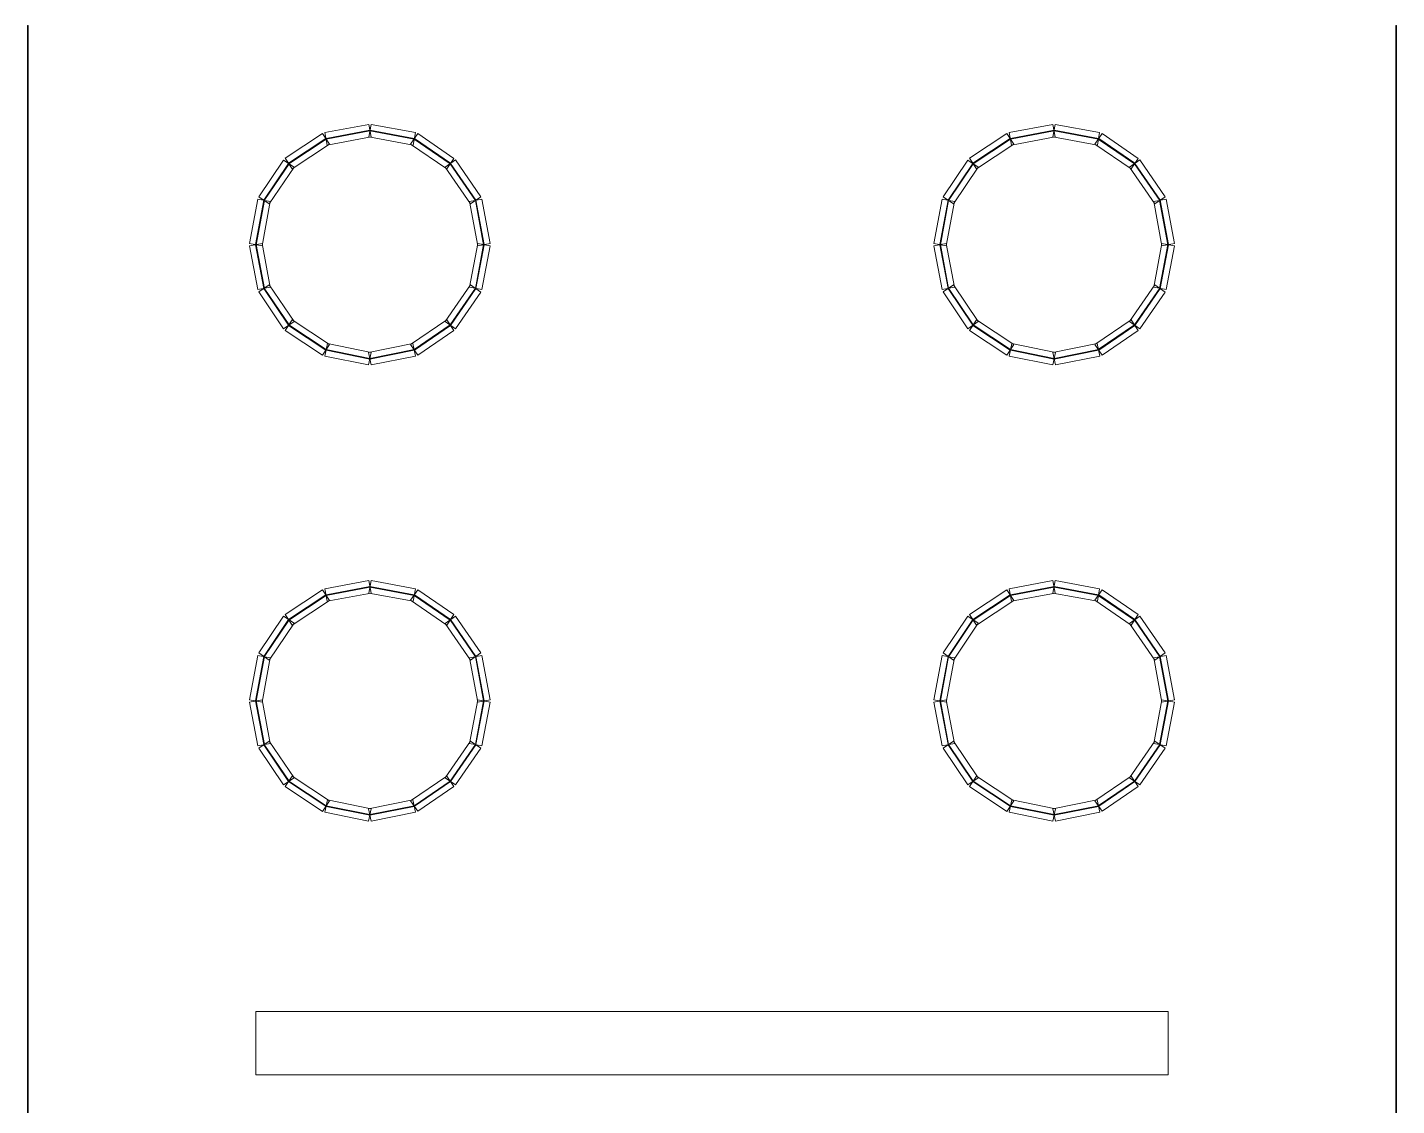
# Model space of a CAD drawing. Header units: millimetres. Extents: x -200 to 200, y -162 to 219.
# Drawn here: x -85.7 to -28.6, y -116.9 to -71.9 of the extents above; entities that cross this region are included whole.
import ezdxf

# ---------------------------------------------------------------- set-up
doc = ezdxf.new("R2010")
doc.units = ezdxf.units.MM
doc.header["$MEASUREMENT"] = 0

msp = doc.modelspace()

# ---------------------------------------------------------------- linework, layer by layer
at = {"color": 1, "lineweight": 5}
for points in [[(-85.7218, -71.7942), (-85.7218, -71.7942), (-85.6954, -71.7942), (-85.6954, -71.7942), (-85.6954, -71.7942), (-85.6954, -71.7942), (-85.6954, -156.7622), (-85.6954, -156.7622), (-85.6954, -156.7622), (-85.6954, -156.7622), (-85.7218, -156.7622), (-85.7218, -156.7622), (-85.7218, -156.7622), (-85.7218, -156.7622), (-85.7218, -71.7942), (-85.7218, -71.7942)], [(-28.5828, -71.7942), (-28.5828, -71.7942), (-28.5563, -71.7942), (-28.5563, -71.7942), (-28.5563, -71.7942), (-28.5563, -71.7942), (-28.5563, -156.7622), (-28.5563, -156.7622), (-28.5563, -156.7622), (-28.5563, -156.7622), (-28.5828, -156.7622), (-28.5828, -156.7622), (-28.5828, -156.7622), (-28.5828, -156.7622), (-28.5828, -71.7942), (-28.5828, -71.7942)]]:
    msp.add_open_spline(points, degree=3, knots=[0, 0, 0, 0, 0.25, 0.25, 0.25, 0.25, 0.5, 0.5, 0.5, 0.5, 0.75, 0.75, 0.75, 0.75, 1, 1, 1, 1], dxfattribs=at)
at = {"color": 4, "lineweight": 5}
for points in [[(-71.4728, -75.9255), (-71.4728, -75.9255), (-71.3749, -76.4454), (-71.3749, -76.4454), (-71.3749, -76.4454), (-71.3749, -76.4454), (-73.2001, -76.7893), (-73.2001, -76.7893), (-73.2001, -76.7893), (-73.2001, -76.7893), (-73.2981, -76.2694), (-73.2981, -76.2694), (-73.2981, -76.2694), (-73.2981, -76.2694), (-71.4728, -75.9255), (-71.4728, -75.9255)], [(-69.5238, -76.2693), (-69.5238, -76.2693), (-69.6204, -76.7895), (-69.6204, -76.7895), (-69.6204, -76.7895), (-69.6204, -76.7895), (-71.4721, -76.4456), (-71.4721, -76.4456), (-71.4721, -76.4456), (-71.4721, -76.4456), (-71.3755, -75.9254), (-71.3755, -75.9254), (-71.3755, -75.9254), (-71.3755, -75.9254), (-69.5238, -76.2693), (-69.5238, -76.2693)], [(-42.9033, -75.9255), (-42.9033, -75.9255), (-42.8053, -76.4454), (-42.8053, -76.4454), (-42.8053, -76.4454), (-42.8053, -76.4454), (-44.6306, -76.7893), (-44.6306, -76.7893), (-44.6306, -76.7893), (-44.6306, -76.7893), (-44.7286, -76.2694), (-44.7286, -76.2694), (-44.7286, -76.2694), (-44.7286, -76.2694), (-42.9033, -75.9255), (-42.9033, -75.9255)], [(-40.9543, -76.2693), (-40.9543, -76.2693), (-41.0509, -76.7895), (-41.0509, -76.7895), (-41.0509, -76.7895), (-41.0509, -76.7895), (-42.9026, -76.4456), (-42.9026, -76.4456), (-42.9026, -76.4456), (-42.9026, -76.4456), (-42.806, -75.9254), (-42.806, -75.9254), (-42.806, -75.9254), (-42.806, -75.9254), (-40.9543, -76.2693), (-40.9543, -76.2693)], [(-73.395, -76.3087), (-73.395, -76.3087), (-73.1033, -76.7501), (-73.1033, -76.7501), (-73.1033, -76.7501), (-73.1033, -76.7501), (-74.664, -77.7817), (-74.664, -77.7817), (-74.664, -77.7817), (-74.664, -77.7817), (-74.9557, -77.3404), (-74.9557, -77.3404), (-74.9557, -77.3404), (-74.9557, -77.3404), (-73.395, -76.3087), (-73.395, -76.3087)], [(-73.2564, -76.5183), (-73.2564, -76.5183), (-73.2418, -76.5404), (-73.2418, -76.5404), (-73.2418, -76.5404), (-73.2418, -76.5404), (-74.8026, -77.5721), (-74.8026, -77.5721), (-74.8026, -77.5721), (-74.8026, -77.5721), (-74.8172, -77.55), (-74.8172, -77.55), (-74.8172, -77.55), (-74.8172, -77.55), (-73.2564, -76.5183), (-73.2564, -76.5183)], [(-71.4263, -76.1725), (-71.4263, -76.1725), (-71.4214, -76.1985), (-71.4214, -76.1985), (-71.4214, -76.1985), (-71.4214, -76.1985), (-73.2467, -76.5424), (-73.2467, -76.5424), (-73.2467, -76.5424), (-73.2467, -76.5424), (-73.2516, -76.5164), (-73.2516, -76.5164), (-73.2516, -76.5164), (-73.2516, -76.5164), (-71.4263, -76.1725), (-71.4263, -76.1725)], [(-69.5697, -76.5164), (-69.5697, -76.5164), (-69.5745, -76.5424), (-69.5745, -76.5424), (-69.5745, -76.5424), (-69.5745, -76.5424), (-71.4263, -76.1985), (-71.4263, -76.1985), (-71.4263, -76.1985), (-71.4263, -76.1985), (-71.4214, -76.1725), (-71.4214, -76.1725), (-71.4214, -76.1725), (-71.4214, -76.1725), (-69.5697, -76.5164), (-69.5697, -76.5164)], [(-67.9149, -77.3427), (-67.9149, -77.3427), (-68.2137, -77.7794), (-68.2137, -77.7794), (-68.2137, -77.7794), (-68.2137, -77.7794), (-69.7215, -76.7477), (-69.7215, -76.7477), (-69.7215, -76.7477), (-69.7215, -76.7477), (-69.4227, -76.3111), (-69.4227, -76.3111), (-69.4227, -76.3111), (-69.4227, -76.3111), (-67.9149, -77.3427), (-67.9149, -77.3427)], [(-68.0568, -77.5501), (-68.0568, -77.5501), (-68.0717, -77.572), (-68.0717, -77.572), (-68.0717, -77.572), (-68.0717, -77.572), (-69.5796, -76.5403), (-69.5796, -76.5403), (-69.5796, -76.5403), (-69.5796, -76.5403), (-69.5646, -76.5185), (-69.5646, -76.5185), (-69.5646, -76.5185), (-69.5646, -76.5185), (-68.0568, -77.5501), (-68.0568, -77.5501)], [(-44.8255, -76.3087), (-44.8255, -76.3087), (-44.5337, -76.7501), (-44.5337, -76.7501), (-44.5337, -76.7501), (-44.5337, -76.7501), (-46.0945, -77.7817), (-46.0945, -77.7817), (-46.0945, -77.7817), (-46.0945, -77.7817), (-46.3862, -77.3404), (-46.3862, -77.3404), (-46.3862, -77.3404), (-46.3862, -77.3404), (-44.8255, -76.3087), (-44.8255, -76.3087)], [(-44.6869, -76.5183), (-44.6869, -76.5183), (-44.6723, -76.5404), (-44.6723, -76.5404), (-44.6723, -76.5404), (-44.6723, -76.5404), (-46.233, -77.5721), (-46.233, -77.5721), (-46.233, -77.5721), (-46.233, -77.5721), (-46.2476, -77.55), (-46.2476, -77.55), (-46.2476, -77.55), (-46.2476, -77.55), (-44.6869, -76.5183), (-44.6869, -76.5183)], [(-42.8568, -76.1725), (-42.8568, -76.1725), (-42.8519, -76.1985), (-42.8519, -76.1985), (-42.8519, -76.1985), (-42.8519, -76.1985), (-44.6771, -76.5424), (-44.6771, -76.5424), (-44.6771, -76.5424), (-44.6771, -76.5424), (-44.682, -76.5164), (-44.682, -76.5164), (-44.682, -76.5164), (-44.682, -76.5164), (-42.8568, -76.1725), (-42.8568, -76.1725)], [(-41.0002, -76.5164), (-41.0002, -76.5164), (-41.005, -76.5424), (-41.005, -76.5424), (-41.005, -76.5424), (-41.005, -76.5424), (-42.8567, -76.1985), (-42.8567, -76.1985), (-42.8567, -76.1985), (-42.8567, -76.1985), (-42.8519, -76.1725), (-42.8519, -76.1725), (-42.8519, -76.1725), (-42.8519, -76.1725), (-41.0002, -76.5164), (-41.0002, -76.5164)], [(-39.3454, -77.3427), (-39.3454, -77.3427), (-39.6441, -77.7794), (-39.6441, -77.7794), (-39.6441, -77.7794), (-39.6441, -77.7794), (-41.152, -76.7477), (-41.152, -76.7477), (-41.152, -76.7477), (-41.152, -76.7477), (-40.8532, -76.3111), (-40.8532, -76.3111), (-40.8532, -76.3111), (-40.8532, -76.3111), (-39.3454, -77.3427), (-39.3454, -77.3427)], [(-39.4873, -77.5501), (-39.4873, -77.5501), (-39.5022, -77.572), (-39.5022, -77.572), (-39.5022, -77.572), (-39.5022, -77.572), (-41.01, -76.5403), (-41.01, -76.5403), (-41.01, -76.5403), (-41.01, -76.5403), (-40.9951, -76.5185), (-40.9951, -76.5185), (-40.9951, -76.5185), (-40.9951, -76.5185), (-39.4873, -77.5501), (-39.4873, -77.5501)], [(-75.0294, -77.4134), (-75.0294, -77.4134), (-74.5903, -77.7087), (-74.5903, -77.7087), (-74.5903, -77.7087), (-74.5903, -77.7087), (-75.622, -79.243), (-75.622, -79.243), (-75.622, -79.243), (-75.622, -79.243), (-76.0611, -78.9477), (-76.0611, -78.9477), (-76.0611, -78.9477), (-76.0611, -78.9477), (-75.0294, -77.4134), (-75.0294, -77.4134)], [(-74.8208, -77.5537), (-74.8208, -77.5537), (-74.7989, -77.5684), (-74.7989, -77.5684), (-74.7989, -77.5684), (-74.7989, -77.5684), (-75.8306, -79.1027), (-75.8306, -79.1027), (-75.8306, -79.1027), (-75.8306, -79.1027), (-75.8525, -79.088), (-75.8525, -79.088), (-75.8525, -79.088), (-75.8525, -79.088), (-74.8208, -77.5537), (-74.8208, -77.5537)], [(-66.7884, -78.9452), (-66.7884, -78.9452), (-67.2239, -79.2455), (-67.2239, -79.2455), (-67.2239, -79.2455), (-67.2239, -79.2455), (-68.282, -77.7112), (-68.282, -77.7112), (-68.282, -77.7112), (-68.282, -77.7112), (-67.8465, -77.4109), (-67.8465, -77.4109), (-67.8465, -77.4109), (-67.8465, -77.4109), (-66.7884, -78.9452), (-66.7884, -78.9452)], [(-66.9953, -79.0878), (-66.9953, -79.0878), (-67.017, -79.1029), (-67.017, -79.1029), (-67.017, -79.1029), (-67.017, -79.1029), (-68.0752, -77.5686), (-68.0752, -77.5686), (-68.0752, -77.5686), (-68.0752, -77.5686), (-68.0534, -77.5535), (-68.0534, -77.5535), (-68.0534, -77.5535), (-68.0534, -77.5535), (-66.9953, -79.0878), (-66.9953, -79.0878)], [(-46.4598, -77.4134), (-46.4598, -77.4134), (-46.0208, -77.7087), (-46.0208, -77.7087), (-46.0208, -77.7087), (-46.0208, -77.7087), (-47.0525, -79.243), (-47.0525, -79.243), (-47.0525, -79.243), (-47.0525, -79.243), (-47.4915, -78.9477), (-47.4915, -78.9477), (-47.4915, -78.9477), (-47.4915, -78.9477), (-46.4598, -77.4134), (-46.4598, -77.4134)], [(-46.2513, -77.5537), (-46.2513, -77.5537), (-46.2294, -77.5684), (-46.2294, -77.5684), (-46.2294, -77.5684), (-46.2294, -77.5684), (-47.261, -79.1027), (-47.261, -79.1027), (-47.261, -79.1027), (-47.261, -79.1027), (-47.283, -79.088), (-47.283, -79.088), (-47.283, -79.088), (-47.283, -79.088), (-46.2513, -77.5537), (-46.2513, -77.5537)], [(-38.2188, -78.9452), (-38.2188, -78.9452), (-38.6544, -79.2455), (-38.6544, -79.2455), (-38.6544, -79.2455), (-38.6544, -79.2455), (-39.7125, -77.7112), (-39.7125, -77.7112), (-39.7125, -77.7112), (-39.7125, -77.7112), (-39.277, -77.4109), (-39.277, -77.4109), (-39.277, -77.4109), (-39.277, -77.4109), (-38.2188, -78.9452), (-38.2188, -78.9452)], [(-38.4257, -79.0878), (-38.4257, -79.0878), (-38.4475, -79.1029), (-38.4475, -79.1029), (-38.4475, -79.1029), (-38.4475, -79.1029), (-39.5056, -77.5686), (-39.5056, -77.5686), (-39.5056, -77.5686), (-39.5056, -77.5686), (-39.4839, -77.5535), (-39.4839, -77.5535), (-39.4839, -77.5535), (-39.4839, -77.5535), (-38.4257, -79.0878), (-38.4257, -79.0878)], [(-76.1016, -79.047), (-76.1016, -79.047), (-75.5815, -79.1436), (-75.5815, -79.1436), (-75.5815, -79.1436), (-75.5815, -79.1436), (-75.9254, -80.9954), (-75.9254, -80.9954), (-75.9254, -80.9954), (-75.9254, -80.9954), (-76.4455, -80.8988), (-76.4455, -80.8988), (-76.4455, -80.8988), (-76.4455, -80.8988), (-76.1016, -79.047), (-76.1016, -79.047)], [(-75.8545, -79.0929), (-75.8545, -79.0929), (-75.8285, -79.0978), (-75.8285, -79.0978), (-75.8285, -79.0978), (-75.8285, -79.0978), (-76.1724, -80.9495), (-76.1724, -80.9495), (-76.1724, -80.9495), (-76.1724, -80.9495), (-76.1984, -80.9447), (-76.1984, -80.9447), (-76.1984, -80.9447), (-76.1984, -80.9447), (-75.8545, -79.0929), (-75.8545, -79.0929)], [(-66.4022, -80.8988), (-66.4022, -80.8988), (-66.9223, -80.9954), (-66.9223, -80.9954), (-66.9223, -80.9954), (-66.9223, -80.9954), (-67.2662, -79.1436), (-67.2662, -79.1436), (-67.2662, -79.1436), (-67.2662, -79.1436), (-66.7461, -79.047), (-66.7461, -79.047), (-66.7461, -79.047), (-66.7461, -79.047), (-66.4022, -80.8988), (-66.4022, -80.8988)], [(-66.6493, -80.9447), (-66.6493, -80.9447), (-66.6753, -80.9495), (-66.6753, -80.9495), (-66.6753, -80.9495), (-66.6753, -80.9495), (-67.0192, -79.0978), (-67.0192, -79.0978), (-67.0192, -79.0978), (-67.0192, -79.0978), (-66.9931, -79.0929), (-66.9931, -79.0929), (-66.9931, -79.0929), (-66.9931, -79.0929), (-66.6493, -80.9447), (-66.6493, -80.9447)], [(-47.5321, -79.047), (-47.5321, -79.047), (-47.0119, -79.1436), (-47.0119, -79.1436), (-47.0119, -79.1436), (-47.0119, -79.1436), (-47.3558, -80.9954), (-47.3558, -80.9954), (-47.3558, -80.9954), (-47.3558, -80.9954), (-47.876, -80.8988), (-47.876, -80.8988), (-47.876, -80.8988), (-47.876, -80.8988), (-47.5321, -79.047), (-47.5321, -79.047)], [(-47.285, -79.0929), (-47.285, -79.0929), (-47.259, -79.0978), (-47.259, -79.0978), (-47.259, -79.0978), (-47.259, -79.0978), (-47.6029, -80.9495), (-47.6029, -80.9495), (-47.6029, -80.9495), (-47.6029, -80.9495), (-47.6289, -80.9447), (-47.6289, -80.9447), (-47.6289, -80.9447), (-47.6289, -80.9447), (-47.285, -79.0929), (-47.285, -79.0929)], [(-37.8326, -80.8988), (-37.8326, -80.8988), (-38.3528, -80.9954), (-38.3528, -80.9954), (-38.3528, -80.9954), (-38.3528, -80.9954), (-38.6967, -79.1436), (-38.6967, -79.1436), (-38.6967, -79.1436), (-38.6967, -79.1436), (-38.1765, -79.047), (-38.1765, -79.047), (-38.1765, -79.047), (-38.1765, -79.047), (-37.8326, -80.8988), (-37.8326, -80.8988)], [(-38.0797, -80.9447), (-38.0797, -80.9447), (-38.1057, -80.9495), (-38.1057, -80.9495), (-38.1057, -80.9495), (-38.1057, -80.9495), (-38.4496, -79.0978), (-38.4496, -79.0978), (-38.4496, -79.0978), (-38.4496, -79.0978), (-38.4236, -79.0929), (-38.4236, -79.0929), (-38.4236, -79.0929), (-38.4236, -79.0929), (-38.0797, -80.9447), (-38.0797, -80.9447)], [(-76.4454, -80.9961), (-76.4454, -80.9961), (-75.9255, -80.8981), (-75.9255, -80.8981), (-75.9255, -80.8981), (-75.9255, -80.8981), (-75.5816, -82.7234), (-75.5816, -82.7234), (-75.5816, -82.7234), (-75.5816, -82.7234), (-76.1015, -82.8213), (-76.1015, -82.8213), (-76.1015, -82.8213), (-76.1015, -82.8213), (-76.4454, -80.9961), (-76.4454, -80.9961)], [(-76.1984, -80.9495), (-76.1984, -80.9495), (-76.1724, -80.9446), (-76.1724, -80.9446), (-76.1724, -80.9446), (-76.1724, -80.9446), (-75.8285, -82.7699), (-75.8285, -82.7699), (-75.8285, -82.7699), (-75.8285, -82.7699), (-75.8545, -82.7748), (-75.8545, -82.7748), (-75.8545, -82.7748), (-75.8545, -82.7748), (-76.1984, -80.9495), (-76.1984, -80.9495)], [(-66.7462, -82.8213), (-66.7462, -82.8213), (-67.2661, -82.7234), (-67.2661, -82.7234), (-67.2661, -82.7234), (-67.2661, -82.7234), (-66.9222, -80.8981), (-66.9222, -80.8981), (-66.9222, -80.8981), (-66.9222, -80.8981), (-66.4023, -80.9961), (-66.4023, -80.9961), (-66.4023, -80.9961), (-66.4023, -80.9961), (-66.7462, -82.8213), (-66.7462, -82.8213)], [(-66.9932, -82.7748), (-66.9932, -82.7748), (-67.0191, -82.7699), (-67.0191, -82.7699), (-67.0191, -82.7699), (-67.0191, -82.7699), (-66.6753, -80.9446), (-66.6753, -80.9446), (-66.6753, -80.9446), (-66.6753, -80.9446), (-66.6493, -80.9495), (-66.6493, -80.9495), (-66.6493, -80.9495), (-66.6493, -80.9495), (-66.9932, -82.7748), (-66.9932, -82.7748)], [(-47.8759, -80.9961), (-47.8759, -80.9961), (-47.3559, -80.8981), (-47.3559, -80.8981), (-47.3559, -80.8981), (-47.3559, -80.8981), (-47.012, -82.7234), (-47.012, -82.7234), (-47.012, -82.7234), (-47.012, -82.7234), (-47.532, -82.8213), (-47.532, -82.8213), (-47.532, -82.8213), (-47.532, -82.8213), (-47.8759, -80.9961), (-47.8759, -80.9961)], [(-47.6289, -80.9495), (-47.6289, -80.9495), (-47.6029, -80.9446), (-47.6029, -80.9446), (-47.6029, -80.9446), (-47.6029, -80.9446), (-47.259, -82.7699), (-47.259, -82.7699), (-47.259, -82.7699), (-47.259, -82.7699), (-47.285, -82.7748), (-47.285, -82.7748), (-47.285, -82.7748), (-47.285, -82.7748), (-47.6289, -80.9495), (-47.6289, -80.9495)], [(-38.1766, -82.8213), (-38.1766, -82.8213), (-38.6966, -82.7234), (-38.6966, -82.7234), (-38.6966, -82.7234), (-38.6966, -82.7234), (-38.3527, -80.8981), (-38.3527, -80.8981), (-38.3527, -80.8981), (-38.3527, -80.8981), (-37.8328, -80.9961), (-37.8328, -80.9961), (-37.8328, -80.9961), (-37.8328, -80.9961), (-38.1766, -82.8213), (-38.1766, -82.8213)], [(-38.4236, -82.7748), (-38.4236, -82.7748), (-38.4496, -82.7699), (-38.4496, -82.7699), (-38.4496, -82.7699), (-38.4496, -82.7699), (-38.1057, -80.9446), (-38.1057, -80.9446), (-38.1057, -80.9446), (-38.1057, -80.9446), (-38.0797, -80.9495), (-38.0797, -80.9495), (-38.0797, -80.9495), (-38.0797, -80.9495), (-38.4236, -82.7748), (-38.4236, -82.7748)], [(-76.0611, -82.92), (-76.0611, -82.92), (-75.622, -82.6247), (-75.622, -82.6247), (-75.622, -82.6247), (-75.622, -82.6247), (-74.5903, -84.159), (-74.5903, -84.159), (-74.5903, -84.159), (-74.5903, -84.159), (-75.0294, -84.4543), (-75.0294, -84.4543), (-75.0294, -84.4543), (-75.0294, -84.4543), (-76.0611, -82.92), (-76.0611, -82.92)], [(-75.8525, -82.7797), (-75.8525, -82.7797), (-75.8306, -82.765), (-75.8306, -82.765), (-75.8306, -82.765), (-75.8306, -82.765), (-74.7989, -84.2993), (-74.7989, -84.2993), (-74.7989, -84.2993), (-74.7989, -84.2993), (-74.8208, -84.314), (-74.8208, -84.314), (-74.8208, -84.314), (-74.8208, -84.314), (-75.8525, -82.7797), (-75.8525, -82.7797)], [(-67.8465, -84.4568), (-67.8465, -84.4568), (-68.282, -84.1565), (-68.282, -84.1565), (-68.282, -84.1565), (-68.282, -84.1565), (-67.2239, -82.6222), (-67.2239, -82.6222), (-67.2239, -82.6222), (-67.2239, -82.6222), (-66.7884, -82.9225), (-66.7884, -82.9225), (-66.7884, -82.9225), (-66.7884, -82.9225), (-67.8465, -84.4568), (-67.8465, -84.4568)], [(-68.0534, -84.3142), (-68.0534, -84.3142), (-68.0752, -84.2991), (-68.0752, -84.2991), (-68.0752, -84.2991), (-68.0752, -84.2991), (-67.017, -82.7648), (-67.017, -82.7648), (-67.017, -82.7648), (-67.017, -82.7648), (-66.9953, -82.7799), (-66.9953, -82.7799), (-66.9953, -82.7799), (-66.9953, -82.7799), (-68.0534, -84.3142), (-68.0534, -84.3142)], [(-47.4915, -82.92), (-47.4915, -82.92), (-47.0525, -82.6247), (-47.0525, -82.6247), (-47.0525, -82.6247), (-47.0525, -82.6247), (-46.0208, -84.159), (-46.0208, -84.159), (-46.0208, -84.159), (-46.0208, -84.159), (-46.4598, -84.4543), (-46.4598, -84.4543), (-46.4598, -84.4543), (-46.4598, -84.4543), (-47.4915, -82.92), (-47.4915, -82.92)], [(-47.283, -82.7797), (-47.283, -82.7797), (-47.261, -82.765), (-47.261, -82.765), (-47.261, -82.765), (-47.261, -82.765), (-46.2294, -84.2993), (-46.2294, -84.2993), (-46.2294, -84.2993), (-46.2294, -84.2993), (-46.2513, -84.314), (-46.2513, -84.314), (-46.2513, -84.314), (-46.2513, -84.314), (-47.283, -82.7797), (-47.283, -82.7797)], [(-39.277, -84.4568), (-39.277, -84.4568), (-39.7125, -84.1565), (-39.7125, -84.1565), (-39.7125, -84.1565), (-39.7125, -84.1565), (-38.6544, -82.6222), (-38.6544, -82.6222), (-38.6544, -82.6222), (-38.6544, -82.6222), (-38.2188, -82.9225), (-38.2188, -82.9225), (-38.2188, -82.9225), (-38.2188, -82.9225), (-39.277, -84.4568), (-39.277, -84.4568)], [(-39.4839, -84.3142), (-39.4839, -84.3142), (-39.5056, -84.2991), (-39.5056, -84.2991), (-39.5056, -84.2991), (-39.5056, -84.2991), (-38.4475, -82.7648), (-38.4475, -82.7648), (-38.4475, -82.7648), (-38.4475, -82.7648), (-38.4257, -82.7799), (-38.4257, -82.7799), (-38.4257, -82.7799), (-38.4257, -82.7799), (-39.4839, -84.3142), (-39.4839, -84.3142)], [(-74.9557, -84.5273), (-74.9557, -84.5273), (-74.664, -84.086), (-74.664, -84.086), (-74.664, -84.086), (-74.664, -84.086), (-73.1033, -85.1176), (-73.1033, -85.1176), (-73.1033, -85.1176), (-73.1033, -85.1176), (-73.395, -85.559), (-73.395, -85.559), (-73.395, -85.559), (-73.395, -85.559), (-74.9557, -84.5273), (-74.9557, -84.5273)], [(-74.8172, -84.3177), (-74.8172, -84.3177), (-74.8026, -84.2956), (-74.8026, -84.2956), (-74.8026, -84.2956), (-74.8026, -84.2956), (-73.2418, -85.3273), (-73.2418, -85.3273), (-73.2418, -85.3273), (-73.2418, -85.3273), (-73.2564, -85.3494), (-73.2564, -85.3494), (-73.2564, -85.3494), (-73.2564, -85.3494), (-74.8172, -84.3177), (-74.8172, -84.3177)], [(-69.4227, -85.5566), (-69.4227, -85.5566), (-69.7215, -85.12), (-69.7215, -85.12), (-69.7215, -85.12), (-69.7215, -85.12), (-68.2137, -84.0883), (-68.2137, -84.0883), (-68.2137, -84.0883), (-68.2137, -84.0883), (-67.9149, -84.525), (-67.9149, -84.525), (-67.9149, -84.525), (-67.9149, -84.525), (-69.4227, -85.5566), (-69.4227, -85.5566)], [(-69.5646, -85.3492), (-69.5646, -85.3492), (-69.5796, -85.3274), (-69.5796, -85.3274), (-69.5796, -85.3274), (-69.5796, -85.3274), (-68.0717, -84.2957), (-68.0717, -84.2957), (-68.0717, -84.2957), (-68.0717, -84.2957), (-68.0568, -84.3176), (-68.0568, -84.3176), (-68.0568, -84.3176), (-68.0568, -84.3176), (-69.5646, -85.3492), (-69.5646, -85.3492)], [(-46.3862, -84.5273), (-46.3862, -84.5273), (-46.0945, -84.086), (-46.0945, -84.086), (-46.0945, -84.086), (-46.0945, -84.086), (-44.5337, -85.1176), (-44.5337, -85.1176), (-44.5337, -85.1176), (-44.5337, -85.1176), (-44.8255, -85.559), (-44.8255, -85.559), (-44.8255, -85.559), (-44.8255, -85.559), (-46.3862, -84.5273), (-46.3862, -84.5273)], [(-46.2476, -84.3177), (-46.2476, -84.3177), (-46.233, -84.2956), (-46.233, -84.2956), (-46.233, -84.2956), (-46.233, -84.2956), (-44.6723, -85.3273), (-44.6723, -85.3273), (-44.6723, -85.3273), (-44.6723, -85.3273), (-44.6869, -85.3494), (-44.6869, -85.3494), (-44.6869, -85.3494), (-44.6869, -85.3494), (-46.2476, -84.3177), (-46.2476, -84.3177)], [(-40.8532, -85.5566), (-40.8532, -85.5566), (-41.152, -85.12), (-41.152, -85.12), (-41.152, -85.12), (-41.152, -85.12), (-39.6441, -84.0883), (-39.6441, -84.0883), (-39.6441, -84.0883), (-39.6441, -84.0883), (-39.3454, -84.525), (-39.3454, -84.525), (-39.3454, -84.525), (-39.3454, -84.525), (-40.8532, -85.5566), (-40.8532, -85.5566)], [(-40.9951, -85.3492), (-40.9951, -85.3492), (-41.01, -85.3274), (-41.01, -85.3274), (-41.01, -85.3274), (-41.01, -85.3274), (-39.5022, -84.2957), (-39.5022, -84.2957), (-39.5022, -84.2957), (-39.5022, -84.2957), (-39.4873, -84.3176), (-39.4873, -84.3176), (-39.4873, -84.3176), (-39.4873, -84.3176), (-40.9951, -85.3492), (-40.9951, -85.3492)], [(-73.3017, -85.5976), (-73.3017, -85.5976), (-73.1965, -85.0791), (-73.1965, -85.0791), (-73.1965, -85.0791), (-73.1965, -85.0791), (-71.3712, -85.4494), (-71.3712, -85.4494), (-71.3712, -85.4494), (-71.3712, -85.4494), (-71.4764, -85.9679), (-71.4764, -85.9679), (-71.4764, -85.9679), (-71.4764, -85.9679), (-73.3017, -85.5976), (-73.3017, -85.5976)], [(-71.372, -85.9681), (-71.372, -85.9681), (-71.4757, -85.4493), (-71.4757, -85.4493), (-71.4757, -85.4493), (-71.4757, -85.4493), (-69.624, -85.0789), (-69.624, -85.0789), (-69.624, -85.0789), (-69.624, -85.0789), (-69.5202, -85.5977), (-69.5202, -85.5977), (-69.5202, -85.5977), (-69.5202, -85.5977), (-71.372, -85.9681), (-71.372, -85.9681)], [(-44.7322, -85.5976), (-44.7322, -85.5976), (-44.627, -85.0791), (-44.627, -85.0791), (-44.627, -85.0791), (-44.627, -85.0791), (-42.8017, -85.4494), (-42.8017, -85.4494), (-42.8017, -85.4494), (-42.8017, -85.4494), (-42.9069, -85.9679), (-42.9069, -85.9679), (-42.9069, -85.9679), (-42.9069, -85.9679), (-44.7322, -85.5976), (-44.7322, -85.5976)], [(-42.8024, -85.9681), (-42.8024, -85.9681), (-42.9062, -85.4493), (-42.9062, -85.4493), (-42.9062, -85.4493), (-42.9062, -85.4493), (-41.0545, -85.0789), (-41.0545, -85.0789), (-41.0545, -85.0789), (-41.0545, -85.0789), (-40.9507, -85.5977), (-40.9507, -85.5977), (-40.9507, -85.5977), (-40.9507, -85.5977), (-42.8024, -85.9681), (-42.8024, -85.9681)], [(-73.2518, -85.3513), (-73.2518, -85.3513), (-73.2465, -85.3254), (-73.2465, -85.3254), (-73.2465, -85.3254), (-73.2465, -85.3254), (-71.4212, -85.6957), (-71.4212, -85.6957), (-71.4212, -85.6957), (-71.4212, -85.6957), (-71.4265, -85.7216), (-71.4265, -85.7216), (-71.4265, -85.7216), (-71.4265, -85.7216), (-73.2518, -85.3513), (-73.2518, -85.3513)], [(-71.4213, -85.7216), (-71.4213, -85.7216), (-71.4264, -85.6957), (-71.4264, -85.6957), (-71.4264, -85.6957), (-71.4264, -85.6957), (-69.5747, -85.3254), (-69.5747, -85.3254), (-69.5747, -85.3254), (-69.5747, -85.3254), (-69.5695, -85.3513), (-69.5695, -85.3513), (-69.5695, -85.3513), (-69.5695, -85.3513), (-71.4213, -85.7216), (-71.4213, -85.7216)], [(-44.6822, -85.3513), (-44.6822, -85.3513), (-44.677, -85.3254), (-44.677, -85.3254), (-44.677, -85.3254), (-44.677, -85.3254), (-42.8517, -85.6957), (-42.8517, -85.6957), (-42.8517, -85.6957), (-42.8517, -85.6957), (-42.8569, -85.7216), (-42.8569, -85.7216), (-42.8569, -85.7216), (-42.8569, -85.7216), (-44.6822, -85.3513), (-44.6822, -85.3513)], [(-42.8517, -85.7216), (-42.8517, -85.7216), (-42.8569, -85.6957), (-42.8569, -85.6957), (-42.8569, -85.6957), (-42.8569, -85.6957), (-41.0052, -85.3254), (-41.0052, -85.3254), (-41.0052, -85.3254), (-41.0052, -85.3254), (-41, -85.3513), (-41, -85.3513), (-41, -85.3513), (-41, -85.3513), (-42.8517, -85.7216), (-42.8517, -85.7216)], [(-73.395, -95.3551), (-73.395, -95.3551), (-73.1033, -95.7964), (-73.1033, -95.7964), (-73.1033, -95.7964), (-73.1033, -95.7964), (-74.664, -96.8281), (-74.664, -96.8281), (-74.664, -96.8281), (-74.664, -96.8281), (-74.9557, -96.3868), (-74.9557, -96.3868), (-74.9557, -96.3868), (-74.9557, -96.3868), (-73.395, -95.3551), (-73.395, -95.3551)], [(-71.4728, -94.9719), (-71.4728, -94.9719), (-71.3749, -95.4918), (-71.3749, -95.4918), (-71.3749, -95.4918), (-71.3749, -95.4918), (-73.2001, -95.8357), (-73.2001, -95.8357), (-73.2001, -95.8357), (-73.2001, -95.8357), (-73.2981, -95.3158), (-73.2981, -95.3158), (-73.2981, -95.3158), (-73.2981, -95.3158), (-71.4728, -94.9719), (-71.4728, -94.9719)], [(-71.4263, -95.2189), (-71.4263, -95.2189), (-71.4214, -95.2449), (-71.4214, -95.2449), (-71.4214, -95.2449), (-71.4214, -95.2449), (-73.2467, -95.5887), (-73.2467, -95.5887), (-73.2467, -95.5887), (-73.2467, -95.5887), (-73.2516, -95.5628), (-73.2516, -95.5628), (-73.2516, -95.5628), (-73.2516, -95.5628), (-71.4263, -95.2189), (-71.4263, -95.2189)], [(-69.5238, -95.3157), (-69.5238, -95.3157), (-69.6204, -95.8358), (-69.6204, -95.8358), (-69.6204, -95.8358), (-69.6204, -95.8358), (-71.4721, -95.4919), (-71.4721, -95.4919), (-71.4721, -95.4919), (-71.4721, -95.4919), (-71.3755, -94.9718), (-71.3755, -94.9718), (-71.3755, -94.9718), (-71.3755, -94.9718), (-69.5238, -95.3157), (-69.5238, -95.3157)], [(-69.5697, -95.5627), (-69.5697, -95.5627), (-69.5745, -95.5888), (-69.5745, -95.5888), (-69.5745, -95.5888), (-69.5745, -95.5888), (-71.4263, -95.2449), (-71.4263, -95.2449), (-71.4263, -95.2449), (-71.4263, -95.2449), (-71.4214, -95.2189), (-71.4214, -95.2189), (-71.4214, -95.2189), (-71.4214, -95.2189), (-69.5697, -95.5627), (-69.5697, -95.5627)], [(-67.9149, -96.3891), (-67.9149, -96.3891), (-68.2137, -96.8257), (-68.2137, -96.8257), (-68.2137, -96.8257), (-68.2137, -96.8257), (-69.7215, -95.7941), (-69.7215, -95.7941), (-69.7215, -95.7941), (-69.7215, -95.7941), (-69.4227, -95.3574), (-69.4227, -95.3574), (-69.4227, -95.3574), (-69.4227, -95.3574), (-67.9149, -96.3891), (-67.9149, -96.3891)], [(-44.8255, -95.3551), (-44.8255, -95.3551), (-44.5337, -95.7964), (-44.5337, -95.7964), (-44.5337, -95.7964), (-44.5337, -95.7964), (-46.0945, -96.8281), (-46.0945, -96.8281), (-46.0945, -96.8281), (-46.0945, -96.8281), (-46.3862, -96.3868), (-46.3862, -96.3868), (-46.3862, -96.3868), (-46.3862, -96.3868), (-44.8255, -95.3551), (-44.8255, -95.3551)], [(-42.9033, -94.9719), (-42.9033, -94.9719), (-42.8053, -95.4918), (-42.8053, -95.4918), (-42.8053, -95.4918), (-42.8053, -95.4918), (-44.6306, -95.8357), (-44.6306, -95.8357), (-44.6306, -95.8357), (-44.6306, -95.8357), (-44.7286, -95.3158), (-44.7286, -95.3158), (-44.7286, -95.3158), (-44.7286, -95.3158), (-42.9033, -94.9719), (-42.9033, -94.9719)], [(-42.8568, -95.2189), (-42.8568, -95.2189), (-42.8519, -95.2449), (-42.8519, -95.2449), (-42.8519, -95.2449), (-42.8519, -95.2449), (-44.6771, -95.5887), (-44.6771, -95.5887), (-44.6771, -95.5887), (-44.6771, -95.5887), (-44.682, -95.5628), (-44.682, -95.5628), (-44.682, -95.5628), (-44.682, -95.5628), (-42.8568, -95.2189), (-42.8568, -95.2189)], [(-40.9543, -95.3157), (-40.9543, -95.3157), (-41.0509, -95.8358), (-41.0509, -95.8358), (-41.0509, -95.8358), (-41.0509, -95.8358), (-42.9026, -95.4919), (-42.9026, -95.4919), (-42.9026, -95.4919), (-42.9026, -95.4919), (-42.806, -94.9718), (-42.806, -94.9718), (-42.806, -94.9718), (-42.806, -94.9718), (-40.9543, -95.3157), (-40.9543, -95.3157)], [(-41.0002, -95.5627), (-41.0002, -95.5627), (-41.005, -95.5888), (-41.005, -95.5888), (-41.005, -95.5888), (-41.005, -95.5888), (-42.8567, -95.2449), (-42.8567, -95.2449), (-42.8567, -95.2449), (-42.8567, -95.2449), (-42.8519, -95.2189), (-42.8519, -95.2189), (-42.8519, -95.2189), (-42.8519, -95.2189), (-41.0002, -95.5627), (-41.0002, -95.5627)], [(-39.3454, -96.3891), (-39.3454, -96.3891), (-39.6441, -96.8257), (-39.6441, -96.8257), (-39.6441, -96.8257), (-39.6441, -96.8257), (-41.152, -95.7941), (-41.152, -95.7941), (-41.152, -95.7941), (-41.152, -95.7941), (-40.8532, -95.3574), (-40.8532, -95.3574), (-40.8532, -95.3574), (-40.8532, -95.3574), (-39.3454, -96.3891), (-39.3454, -96.3891)], [(-73.2564, -95.5647), (-73.2564, -95.5647), (-73.2418, -95.5868), (-73.2418, -95.5868), (-73.2418, -95.5868), (-73.2418, -95.5868), (-74.8026, -96.6185), (-74.8026, -96.6185), (-74.8026, -96.6185), (-74.8026, -96.6185), (-74.8172, -96.5964), (-74.8172, -96.5964), (-74.8172, -96.5964), (-74.8172, -96.5964), (-73.2564, -95.5647), (-73.2564, -95.5647)], [(-68.0568, -96.5965), (-68.0568, -96.5965), (-68.0717, -96.6183), (-68.0717, -96.6183), (-68.0717, -96.6183), (-68.0717, -96.6183), (-69.5796, -95.5867), (-69.5796, -95.5867), (-69.5796, -95.5867), (-69.5796, -95.5867), (-69.5646, -95.5648), (-69.5646, -95.5648), (-69.5646, -95.5648), (-69.5646, -95.5648), (-68.0568, -96.5965), (-68.0568, -96.5965)], [(-44.6869, -95.5647), (-44.6869, -95.5647), (-44.6723, -95.5868), (-44.6723, -95.5868), (-44.6723, -95.5868), (-44.6723, -95.5868), (-46.233, -96.6185), (-46.233, -96.6185), (-46.233, -96.6185), (-46.233, -96.6185), (-46.2476, -96.5964), (-46.2476, -96.5964), (-46.2476, -96.5964), (-46.2476, -96.5964), (-44.6869, -95.5647), (-44.6869, -95.5647)], [(-39.4873, -96.5965), (-39.4873, -96.5965), (-39.5022, -96.6183), (-39.5022, -96.6183), (-39.5022, -96.6183), (-39.5022, -96.6183), (-41.01, -95.5867), (-41.01, -95.5867), (-41.01, -95.5867), (-41.01, -95.5867), (-40.9951, -95.5648), (-40.9951, -95.5648), (-40.9951, -95.5648), (-40.9951, -95.5648), (-39.4873, -96.5965), (-39.4873, -96.5965)], [(-75.0294, -96.4598), (-75.0294, -96.4598), (-74.5903, -96.755), (-74.5903, -96.755), (-74.5903, -96.755), (-74.5903, -96.755), (-75.622, -98.2893), (-75.622, -98.2893), (-75.622, -98.2893), (-75.622, -98.2893), (-76.0611, -97.9941), (-76.0611, -97.9941), (-76.0611, -97.9941), (-76.0611, -97.9941), (-75.0294, -96.4598), (-75.0294, -96.4598)], [(-74.8208, -96.6), (-74.8208, -96.6), (-74.7989, -96.6148), (-74.7989, -96.6148), (-74.7989, -96.6148), (-74.7989, -96.6148), (-75.8306, -98.1491), (-75.8306, -98.1491), (-75.8306, -98.1491), (-75.8306, -98.1491), (-75.8525, -98.1343), (-75.8525, -98.1343), (-75.8525, -98.1343), (-75.8525, -98.1343), (-74.8208, -96.6), (-74.8208, -96.6)], [(-66.7884, -97.9915), (-66.7884, -97.9915), (-67.2239, -98.2919), (-67.2239, -98.2919), (-67.2239, -98.2919), (-67.2239, -98.2919), (-68.282, -96.7576), (-68.282, -96.7576), (-68.282, -96.7576), (-68.282, -96.7576), (-67.8465, -96.4572), (-67.8465, -96.4572), (-67.8465, -96.4572), (-67.8465, -96.4572), (-66.7884, -97.9915), (-66.7884, -97.9915)], [(-66.9953, -98.1342), (-66.9953, -98.1342), (-67.017, -98.1492), (-67.017, -98.1492), (-67.017, -98.1492), (-67.017, -98.1492), (-68.0752, -96.6149), (-68.0752, -96.6149), (-68.0752, -96.6149), (-68.0752, -96.6149), (-68.0534, -96.5999), (-68.0534, -96.5999), (-68.0534, -96.5999), (-68.0534, -96.5999), (-66.9953, -98.1342), (-66.9953, -98.1342)], [(-46.4598, -96.4598), (-46.4598, -96.4598), (-46.0208, -96.755), (-46.0208, -96.755), (-46.0208, -96.755), (-46.0208, -96.755), (-47.0525, -98.2893), (-47.0525, -98.2893), (-47.0525, -98.2893), (-47.0525, -98.2893), (-47.4915, -97.9941), (-47.4915, -97.9941), (-47.4915, -97.9941), (-47.4915, -97.9941), (-46.4598, -96.4598), (-46.4598, -96.4598)], [(-46.2513, -96.6), (-46.2513, -96.6), (-46.2294, -96.6148), (-46.2294, -96.6148), (-46.2294, -96.6148), (-46.2294, -96.6148), (-47.261, -98.1491), (-47.261, -98.1491), (-47.261, -98.1491), (-47.261, -98.1491), (-47.283, -98.1343), (-47.283, -98.1343), (-47.283, -98.1343), (-47.283, -98.1343), (-46.2513, -96.6), (-46.2513, -96.6)], [(-38.2188, -97.9915), (-38.2188, -97.9915), (-38.6544, -98.2919), (-38.6544, -98.2919), (-38.6544, -98.2919), (-38.6544, -98.2919), (-39.7125, -96.7576), (-39.7125, -96.7576), (-39.7125, -96.7576), (-39.7125, -96.7576), (-39.277, -96.4572), (-39.277, -96.4572), (-39.277, -96.4572), (-39.277, -96.4572), (-38.2188, -97.9915), (-38.2188, -97.9915)], [(-38.4257, -98.1342), (-38.4257, -98.1342), (-38.4475, -98.1492), (-38.4475, -98.1492), (-38.4475, -98.1492), (-38.4475, -98.1492), (-39.5056, -96.6149), (-39.5056, -96.6149), (-39.5056, -96.6149), (-39.5056, -96.6149), (-39.4839, -96.5999), (-39.4839, -96.5999), (-39.4839, -96.5999), (-39.4839, -96.5999), (-38.4257, -98.1342), (-38.4257, -98.1342)], [(-76.1016, -98.0934), (-76.1016, -98.0934), (-75.5815, -98.19), (-75.5815, -98.19), (-75.5815, -98.19), (-75.5815, -98.19), (-75.9254, -100.0418), (-75.9254, -100.0418), (-75.9254, -100.0418), (-75.9254, -100.0418), (-76.4455, -99.9451), (-76.4455, -99.9451), (-76.4455, -99.9451), (-76.4455, -99.9451), (-76.1016, -98.0934), (-76.1016, -98.0934)], [(-75.8545, -98.1393), (-75.8545, -98.1393), (-75.8285, -98.1441), (-75.8285, -98.1441), (-75.8285, -98.1441), (-75.8285, -98.1441), (-76.1724, -99.9959), (-76.1724, -99.9959), (-76.1724, -99.9959), (-76.1724, -99.9959), (-76.1984, -99.991), (-76.1984, -99.991), (-76.1984, -99.991), (-76.1984, -99.991), (-75.8545, -98.1393), (-75.8545, -98.1393)], [(-66.4022, -99.9451), (-66.4022, -99.9451), (-66.9223, -100.0418), (-66.9223, -100.0418), (-66.9223, -100.0418), (-66.9223, -100.0418), (-67.2662, -98.19), (-67.2662, -98.19), (-67.2662, -98.19), (-67.2662, -98.19), (-66.7461, -98.0934), (-66.7461, -98.0934), (-66.7461, -98.0934), (-66.7461, -98.0934), (-66.4022, -99.9451), (-66.4022, -99.9451)], [(-66.6493, -99.991), (-66.6493, -99.991), (-66.6753, -99.9959), (-66.6753, -99.9959), (-66.6753, -99.9959), (-66.6753, -99.9959), (-67.0192, -98.1441), (-67.0192, -98.1441), (-67.0192, -98.1441), (-67.0192, -98.1441), (-66.9931, -98.1393), (-66.9931, -98.1393), (-66.9931, -98.1393), (-66.9931, -98.1393), (-66.6493, -99.991), (-66.6493, -99.991)], [(-47.5321, -98.0934), (-47.5321, -98.0934), (-47.0119, -98.19), (-47.0119, -98.19), (-47.0119, -98.19), (-47.0119, -98.19), (-47.3558, -100.0418), (-47.3558, -100.0418), (-47.3558, -100.0418), (-47.3558, -100.0418), (-47.876, -99.9451), (-47.876, -99.9451), (-47.876, -99.9451), (-47.876, -99.9451), (-47.5321, -98.0934), (-47.5321, -98.0934)], [(-47.285, -98.1393), (-47.285, -98.1393), (-47.259, -98.1441), (-47.259, -98.1441), (-47.259, -98.1441), (-47.259, -98.1441), (-47.6029, -99.9959), (-47.6029, -99.9959), (-47.6029, -99.9959), (-47.6029, -99.9959), (-47.6289, -99.991), (-47.6289, -99.991), (-47.6289, -99.991), (-47.6289, -99.991), (-47.285, -98.1393), (-47.285, -98.1393)], [(-37.8326, -99.9451), (-37.8326, -99.9451), (-38.3528, -100.0418), (-38.3528, -100.0418), (-38.3528, -100.0418), (-38.3528, -100.0418), (-38.6967, -98.19), (-38.6967, -98.19), (-38.6967, -98.19), (-38.6967, -98.19), (-38.1765, -98.0934), (-38.1765, -98.0934), (-38.1765, -98.0934), (-38.1765, -98.0934), (-37.8326, -99.9451), (-37.8326, -99.9451)], [(-38.0797, -99.991), (-38.0797, -99.991), (-38.1057, -99.9959), (-38.1057, -99.9959), (-38.1057, -99.9959), (-38.1057, -99.9959), (-38.4496, -98.1441), (-38.4496, -98.1441), (-38.4496, -98.1441), (-38.4496, -98.1441), (-38.4236, -98.1393), (-38.4236, -98.1393), (-38.4236, -98.1393), (-38.4236, -98.1393), (-38.0797, -99.991), (-38.0797, -99.991)], [(-76.4454, -100.0424), (-76.4454, -100.0424), (-75.9255, -99.9445), (-75.9255, -99.9445), (-75.9255, -99.9445), (-75.9255, -99.9445), (-75.5816, -101.7697), (-75.5816, -101.7697), (-75.5816, -101.7697), (-75.5816, -101.7697), (-76.1015, -101.8677), (-76.1015, -101.8677), (-76.1015, -101.8677), (-76.1015, -101.8677), (-76.4454, -100.0424), (-76.4454, -100.0424)], [(-76.1984, -99.9959), (-76.1984, -99.9959), (-76.1724, -99.991), (-76.1724, -99.991), (-76.1724, -99.991), (-76.1724, -99.991), (-75.8285, -101.8163), (-75.8285, -101.8163), (-75.8285, -101.8163), (-75.8285, -101.8163), (-75.8545, -101.8212), (-75.8545, -101.8212), (-75.8545, -101.8212), (-75.8545, -101.8212), (-76.1984, -99.9959), (-76.1984, -99.9959)], [(-66.7462, -101.8677), (-66.7462, -101.8677), (-67.2661, -101.7697), (-67.2661, -101.7697), (-67.2661, -101.7697), (-67.2661, -101.7697), (-66.9222, -99.9445), (-66.9222, -99.9445), (-66.9222, -99.9445), (-66.9222, -99.9445), (-66.4023, -100.0424), (-66.4023, -100.0424), (-66.4023, -100.0424), (-66.4023, -100.0424), (-66.7462, -101.8677), (-66.7462, -101.8677)], [(-66.9932, -101.8212), (-66.9932, -101.8212), (-67.0191, -101.8163), (-67.0191, -101.8163), (-67.0191, -101.8163), (-67.0191, -101.8163), (-66.6753, -99.991), (-66.6753, -99.991), (-66.6753, -99.991), (-66.6753, -99.991), (-66.6493, -99.9959), (-66.6493, -99.9959), (-66.6493, -99.9959), (-66.6493, -99.9959), (-66.9932, -101.8212), (-66.9932, -101.8212)], [(-47.8759, -100.0424), (-47.8759, -100.0424), (-47.3559, -99.9445), (-47.3559, -99.9445), (-47.3559, -99.9445), (-47.3559, -99.9445), (-47.012, -101.7697), (-47.012, -101.7697), (-47.012, -101.7697), (-47.012, -101.7697), (-47.532, -101.8677), (-47.532, -101.8677), (-47.532, -101.8677), (-47.532, -101.8677), (-47.8759, -100.0424), (-47.8759, -100.0424)], [(-47.6289, -99.9959), (-47.6289, -99.9959), (-47.6029, -99.991), (-47.6029, -99.991), (-47.6029, -99.991), (-47.6029, -99.991), (-47.259, -101.8163), (-47.259, -101.8163), (-47.259, -101.8163), (-47.259, -101.8163), (-47.285, -101.8212), (-47.285, -101.8212), (-47.285, -101.8212), (-47.285, -101.8212), (-47.6289, -99.9959), (-47.6289, -99.9959)], [(-38.1766, -101.8677), (-38.1766, -101.8677), (-38.6966, -101.7697), (-38.6966, -101.7697), (-38.6966, -101.7697), (-38.6966, -101.7697), (-38.3527, -99.9445), (-38.3527, -99.9445), (-38.3527, -99.9445), (-38.3527, -99.9445), (-37.8328, -100.0424), (-37.8328, -100.0424), (-37.8328, -100.0424), (-37.8328, -100.0424), (-38.1766, -101.8677), (-38.1766, -101.8677)], [(-38.4236, -101.8212), (-38.4236, -101.8212), (-38.4496, -101.8163), (-38.4496, -101.8163), (-38.4496, -101.8163), (-38.4496, -101.8163), (-38.1057, -99.991), (-38.1057, -99.991), (-38.1057, -99.991), (-38.1057, -99.991), (-38.0797, -99.9959), (-38.0797, -99.9959), (-38.0797, -99.9959), (-38.0797, -99.9959), (-38.4236, -101.8212), (-38.4236, -101.8212)], [(-76.0611, -101.9663), (-76.0611, -101.9663), (-75.622, -101.6711), (-75.622, -101.6711), (-75.622, -101.6711), (-75.622, -101.6711), (-74.5903, -103.2054), (-74.5903, -103.2054), (-74.5903, -103.2054), (-74.5903, -103.2054), (-75.0294, -103.5006), (-75.0294, -103.5006), (-75.0294, -103.5006), (-75.0294, -103.5006), (-76.0611, -101.9663), (-76.0611, -101.9663)], [(-67.8465, -103.5032), (-67.8465, -103.5032), (-68.282, -103.2028), (-68.282, -103.2028), (-68.282, -103.2028), (-68.282, -103.2028), (-67.2239, -101.6685), (-67.2239, -101.6685), (-67.2239, -101.6685), (-67.2239, -101.6685), (-66.7884, -101.9689), (-66.7884, -101.9689), (-66.7884, -101.9689), (-66.7884, -101.9689), (-67.8465, -103.5032), (-67.8465, -103.5032)], [(-47.4915, -101.9663), (-47.4915, -101.9663), (-47.0525, -101.6711), (-47.0525, -101.6711), (-47.0525, -101.6711), (-47.0525, -101.6711), (-46.0208, -103.2054), (-46.0208, -103.2054), (-46.0208, -103.2054), (-46.0208, -103.2054), (-46.4598, -103.5006), (-46.4598, -103.5006), (-46.4598, -103.5006), (-46.4598, -103.5006), (-47.4915, -101.9663), (-47.4915, -101.9663)], [(-39.277, -103.5032), (-39.277, -103.5032), (-39.7125, -103.2028), (-39.7125, -103.2028), (-39.7125, -103.2028), (-39.7125, -103.2028), (-38.6544, -101.6685), (-38.6544, -101.6685), (-38.6544, -101.6685), (-38.6544, -101.6685), (-38.2188, -101.9689), (-38.2188, -101.9689), (-38.2188, -101.9689), (-38.2188, -101.9689), (-39.277, -103.5032), (-39.277, -103.5032)], [(-75.8525, -101.8261), (-75.8525, -101.8261), (-75.8306, -101.8113), (-75.8306, -101.8113), (-75.8306, -101.8113), (-75.8306, -101.8113), (-74.7989, -103.3456), (-74.7989, -103.3456), (-74.7989, -103.3456), (-74.7989, -103.3456), (-74.8208, -103.3604), (-74.8208, -103.3604), (-74.8208, -103.3604), (-74.8208, -103.3604), (-75.8525, -101.8261), (-75.8525, -101.8261)], [(-68.0534, -103.3605), (-68.0534, -103.3605), (-68.0752, -103.3455), (-68.0752, -103.3455), (-68.0752, -103.3455), (-68.0752, -103.3455), (-67.017, -101.8112), (-67.017, -101.8112), (-67.017, -101.8112), (-67.017, -101.8112), (-66.9953, -101.8262), (-66.9953, -101.8262), (-66.9953, -101.8262), (-66.9953, -101.8262), (-68.0534, -103.3605), (-68.0534, -103.3605)], [(-47.283, -101.8261), (-47.283, -101.8261), (-47.261, -101.8113), (-47.261, -101.8113), (-47.261, -101.8113), (-47.261, -101.8113), (-46.2294, -103.3456), (-46.2294, -103.3456), (-46.2294, -103.3456), (-46.2294, -103.3456), (-46.2513, -103.3604), (-46.2513, -103.3604), (-46.2513, -103.3604), (-46.2513, -103.3604), (-47.283, -101.8261), (-47.283, -101.8261)], [(-39.4839, -103.3605), (-39.4839, -103.3605), (-39.5056, -103.3455), (-39.5056, -103.3455), (-39.5056, -103.3455), (-39.5056, -103.3455), (-38.4475, -101.8112), (-38.4475, -101.8112), (-38.4475, -101.8112), (-38.4475, -101.8112), (-38.4257, -101.8262), (-38.4257, -101.8262), (-38.4257, -101.8262), (-38.4257, -101.8262), (-39.4839, -103.3605), (-39.4839, -103.3605)], [(-74.9557, -103.5737), (-74.9557, -103.5737), (-74.664, -103.1323), (-74.664, -103.1323), (-74.664, -103.1323), (-74.664, -103.1323), (-73.1033, -104.164), (-73.1033, -104.164), (-73.1033, -104.164), (-73.1033, -104.164), (-73.395, -104.6054), (-73.395, -104.6054), (-73.395, -104.6054), (-73.395, -104.6054), (-74.9557, -103.5737), (-74.9557, -103.5737)], [(-74.8172, -103.3641), (-74.8172, -103.3641), (-74.8026, -103.342), (-74.8026, -103.342), (-74.8026, -103.342), (-74.8026, -103.342), (-73.2418, -104.3737), (-73.2418, -104.3737), (-73.2418, -104.3737), (-73.2418, -104.3737), (-73.2564, -104.3957), (-73.2564, -104.3957), (-73.2564, -104.3957), (-73.2564, -104.3957), (-74.8172, -103.3641), (-74.8172, -103.3641)], [(-69.4227, -104.603), (-69.4227, -104.603), (-69.7215, -104.1664), (-69.7215, -104.1664), (-69.7215, -104.1664), (-69.7215, -104.1664), (-68.2137, -103.1347), (-68.2137, -103.1347), (-68.2137, -103.1347), (-68.2137, -103.1347), (-67.9149, -103.5713), (-67.9149, -103.5713), (-67.9149, -103.5713), (-67.9149, -103.5713), (-69.4227, -104.603), (-69.4227, -104.603)], [(-69.5646, -104.3956), (-69.5646, -104.3956), (-69.5796, -104.3738), (-69.5796, -104.3738), (-69.5796, -104.3738), (-69.5796, -104.3738), (-68.0717, -103.3421), (-68.0717, -103.3421), (-68.0717, -103.3421), (-68.0717, -103.3421), (-68.0568, -103.3639), (-68.0568, -103.3639), (-68.0568, -103.3639), (-68.0568, -103.3639), (-69.5646, -104.3956), (-69.5646, -104.3956)], [(-46.3862, -103.5737), (-46.3862, -103.5737), (-46.0945, -103.1323), (-46.0945, -103.1323), (-46.0945, -103.1323), (-46.0945, -103.1323), (-44.5337, -104.164), (-44.5337, -104.164), (-44.5337, -104.164), (-44.5337, -104.164), (-44.8255, -104.6054), (-44.8255, -104.6054), (-44.8255, -104.6054), (-44.8255, -104.6054), (-46.3862, -103.5737), (-46.3862, -103.5737)], [(-46.2476, -103.3641), (-46.2476, -103.3641), (-46.233, -103.342), (-46.233, -103.342), (-46.233, -103.342), (-46.233, -103.342), (-44.6723, -104.3737), (-44.6723, -104.3737), (-44.6723, -104.3737), (-44.6723, -104.3737), (-44.6869, -104.3957), (-44.6869, -104.3957), (-44.6869, -104.3957), (-44.6869, -104.3957), (-46.2476, -103.3641), (-46.2476, -103.3641)], [(-40.8532, -104.603), (-40.8532, -104.603), (-41.152, -104.1664), (-41.152, -104.1664), (-41.152, -104.1664), (-41.152, -104.1664), (-39.6441, -103.1347), (-39.6441, -103.1347), (-39.6441, -103.1347), (-39.6441, -103.1347), (-39.3454, -103.5713), (-39.3454, -103.5713), (-39.3454, -103.5713), (-39.3454, -103.5713), (-40.8532, -104.603), (-40.8532, -104.603)], [(-40.9951, -104.3956), (-40.9951, -104.3956), (-41.01, -104.3738), (-41.01, -104.3738), (-41.01, -104.3738), (-41.01, -104.3738), (-39.5022, -103.3421), (-39.5022, -103.3421), (-39.5022, -103.3421), (-39.5022, -103.3421), (-39.4873, -103.3639), (-39.4873, -103.3639), (-39.4873, -103.3639), (-39.4873, -103.3639), (-40.9951, -104.3956), (-40.9951, -104.3956)], [(-73.3017, -104.6439), (-73.3017, -104.6439), (-73.1965, -104.1254), (-73.1965, -104.1254), (-73.1965, -104.1254), (-73.1965, -104.1254), (-71.3712, -104.4958), (-71.3712, -104.4958), (-71.3712, -104.4958), (-71.3712, -104.4958), (-71.4764, -105.0143), (-71.4764, -105.0143), (-71.4764, -105.0143), (-71.4764, -105.0143), (-73.3017, -104.6439), (-73.3017, -104.6439)], [(-73.2518, -104.3977), (-73.2518, -104.3977), (-73.2465, -104.3717), (-73.2465, -104.3717), (-73.2465, -104.3717), (-73.2465, -104.3717), (-71.4212, -104.7421), (-71.4212, -104.7421), (-71.4212, -104.7421), (-71.4212, -104.7421), (-71.4265, -104.768), (-71.4265, -104.768), (-71.4265, -104.768), (-71.4265, -104.768), (-73.2518, -104.3977), (-73.2518, -104.3977)], [(-71.372, -105.0144), (-71.372, -105.0144), (-71.4757, -104.4956), (-71.4757, -104.4956), (-71.4757, -104.4956), (-71.4757, -104.4956), (-69.624, -104.1253), (-69.624, -104.1253), (-69.624, -104.1253), (-69.624, -104.1253), (-69.5202, -104.6441), (-69.5202, -104.6441), (-69.5202, -104.6441), (-69.5202, -104.6441), (-71.372, -105.0144), (-71.372, -105.0144)], [(-71.4213, -104.768), (-71.4213, -104.768), (-71.4264, -104.7421), (-71.4264, -104.7421), (-71.4264, -104.7421), (-71.4264, -104.7421), (-69.5747, -104.3717), (-69.5747, -104.3717), (-69.5747, -104.3717), (-69.5747, -104.3717), (-69.5695, -104.3977), (-69.5695, -104.3977), (-69.5695, -104.3977), (-69.5695, -104.3977), (-71.4213, -104.768), (-71.4213, -104.768)], [(-44.7322, -104.6439), (-44.7322, -104.6439), (-44.627, -104.1254), (-44.627, -104.1254), (-44.627, -104.1254), (-44.627, -104.1254), (-42.8017, -104.4958), (-42.8017, -104.4958), (-42.8017, -104.4958), (-42.8017, -104.4958), (-42.9069, -105.0143), (-42.9069, -105.0143), (-42.9069, -105.0143), (-42.9069, -105.0143), (-44.7322, -104.6439), (-44.7322, -104.6439)], [(-44.6822, -104.3977), (-44.6822, -104.3977), (-44.677, -104.3717), (-44.677, -104.3717), (-44.677, -104.3717), (-44.677, -104.3717), (-42.8517, -104.7421), (-42.8517, -104.7421), (-42.8517, -104.7421), (-42.8517, -104.7421), (-42.8569, -104.768), (-42.8569, -104.768), (-42.8569, -104.768), (-42.8569, -104.768), (-44.6822, -104.3977), (-44.6822, -104.3977)], [(-42.8024, -105.0144), (-42.8024, -105.0144), (-42.9062, -104.4956), (-42.9062, -104.4956), (-42.9062, -104.4956), (-42.9062, -104.4956), (-41.0545, -104.1253), (-41.0545, -104.1253), (-41.0545, -104.1253), (-41.0545, -104.1253), (-40.9507, -104.6441), (-40.9507, -104.6441), (-40.9507, -104.6441), (-40.9507, -104.6441), (-42.8024, -105.0144), (-42.8024, -105.0144)], [(-42.8517, -104.768), (-42.8517, -104.768), (-42.8569, -104.7421), (-42.8569, -104.7421), (-42.8569, -104.7421), (-42.8569, -104.7421), (-41.0052, -104.3717), (-41.0052, -104.3717), (-41.0052, -104.3717), (-41.0052, -104.3717), (-41, -104.3977), (-41, -104.3977), (-41, -104.3977), (-41, -104.3977), (-42.8517, -104.768), (-42.8517, -104.768)], [(-38.0927, -112.9556), (-38.0927, -112.9556), (-38.0927, -115.6009), (-38.0927, -115.6009), (-38.0927, -115.6009), (-38.0927, -115.6009), (-76.1854, -115.6009), (-76.1854, -115.6009), (-76.1854, -115.6009), (-76.1854, -115.6009), (-76.1854, -112.9556), (-76.1854, -112.9556), (-76.1854, -112.9556), (-76.1854, -112.9556), (-38.0927, -112.9556), (-38.0927, -112.9556)]]:
    msp.add_open_spline(points, degree=3, knots=[0, 0, 0, 0, 0.25, 0.25, 0.25, 0.25, 0.5, 0.5, 0.5, 0.5, 0.75, 0.75, 0.75, 0.75, 1, 1, 1, 1], dxfattribs=at)

doc.saveas('drawing.dxf')
